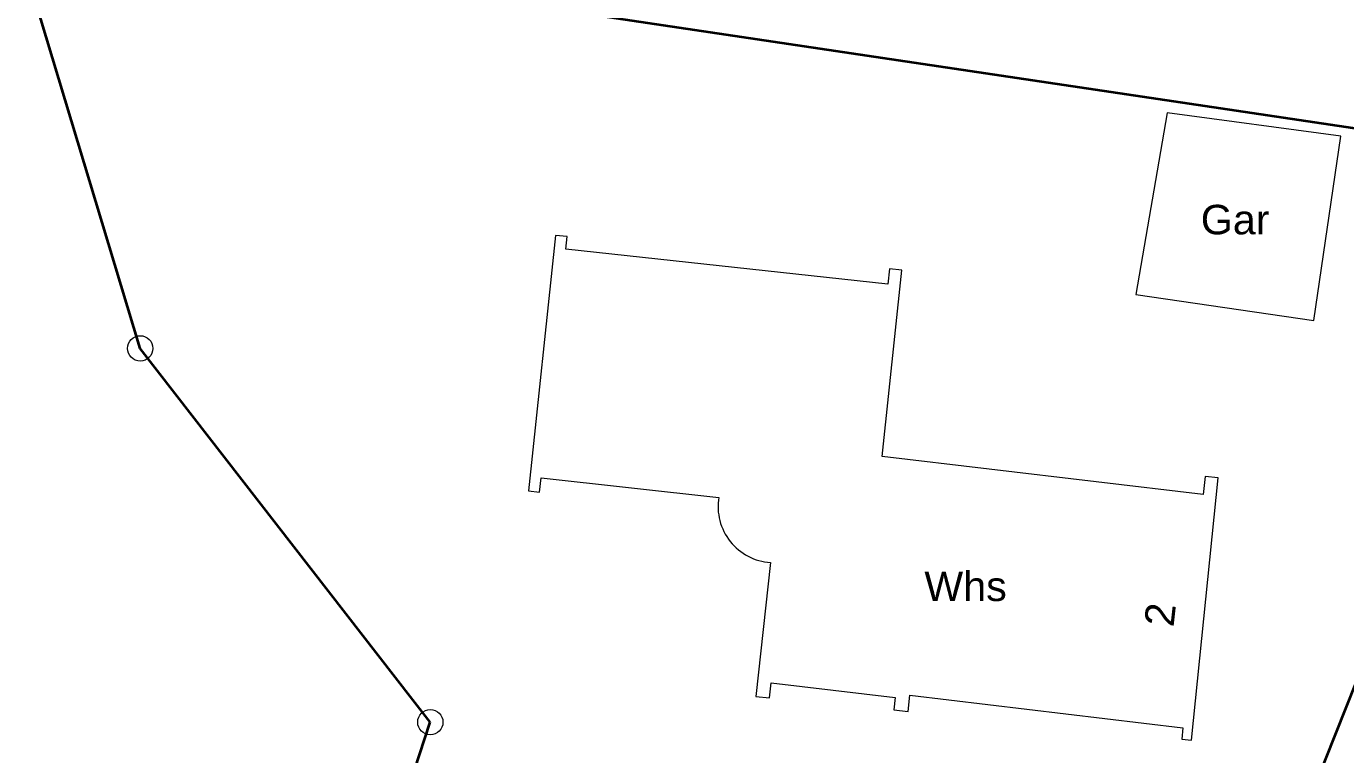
# Model space of a CAD drawing. Header units: metres. Extents: x -3399952 to 118, y -5275341 to 159.
# Drawn here: x 0.58 to 47.53, y 43.22 to 69.14 of the extents above; entities that cross this region are included whole.
import ezdxf

# ---------------------------------------------------------------- set-up
doc = ezdxf.new("R2010")
doc.units = ezdxf.units.M
doc.linetypes.add('1600.2028', pattern=[0])
doc.linetypes.add('1600.2505', pattern=[0])
doc.layers.get('0').update_dxf_attribs({"color": 1, "linetype": 'CONTINUOUS'})
for name, color, linetype, lineweight in [('Flurstücke_Grenzpunkte', 255, 'CONTINUOUS', 0), ('Gebäude', 255, 'CONTINUOUS', 0), ('Lagebezeichnungen', 255, 'CONTINUOUS', 0)]:
    doc.layers.add(name, color=color, linetype=linetype, lineweight=lineweight)
doc.styles.add('Gebäudefunktion (nur BW)', font='Arial.ttf')
doc.styles.add('Sonstiger Text_ Bezeichnung - N 7 380', font='Arial.ttf')

# ---------------------------------------------------------------- blocks, each defined once
blk = doc.blocks.new('Grenzpunkt mit Abmarkung (Marke)')
at = {"color": 0, "lineweight": -2}
blk.add_circle((0, 0), 0.5, dxfattribs=at)

msp = doc.modelspace()

# ---------------------------------------------------------------- linework, layer by layer
at = {"layer": 'Flurstücke_Grenzpunkte', "color": 7, "linetype": '1600.2028', "lineweight": 35}
for p, q in [((55.917, 64.303, -333.749), (1.123, 72.492, -333.749)), ((4.634, 57.677, -333.749), (0.582, 71.112, -333.749)), ((14.958, 44.372, 2.696), (4.634, 57.677, -333.749)), ((43.85, 35.565, 7.807), (48.863, 48.208, -333.749)), ((12.847, 37.96, 1.175), (14.958, 44.372, 2.696))]:
    msp.add_line(p, q, dxfattribs=at)
at = {"layer": 'Gebäude', "color": 7, "linetype": '1600.2505', "lineweight": 18}
for p, q in [((41.18, 66.065, -333.749), (40.07, 59.593, -333.749)), ((47.363, 65.234, -333.749), (41.18, 66.065, -333.749)), ((46.402, 58.672, -333.749), (47.363, 65.234, -333.749)), ((19.41, 61.697, -333.749), (18.45, 52.604, -333.749)), ((19.831, 61.657, -333.749), (19.41, 61.697, -333.749)), ((19.781, 61.207, -333.749), (19.831, 61.657, -333.749)), ((31.236, 59.965, -333.749), (19.781, 61.207, -333.749)), ((31.035, 53.823, -333.749), (31.736, 60.455, -333.749)), ((31.296, 60.505, -333.749), (31.236, 59.965, -333.749)), ((31.736, 60.455, -333.749), (31.296, 60.505, -333.749)), ((40.07, 59.593, -333.749), (46.402, 58.672, -333.749)), ((42.46, 52.481, -333.749), (31.035, 53.823, -333.749)), ((18.84, 52.564, -333.749), (18.9, 53.064, -333.749)), ((18.9, 53.064, -333.749), (25.223, 52.373, -333.749)), ((42.53, 53.121, -333.749), (42.46, 52.481, -333.749)), ((42.991, 53.071, -333.749), (42.53, 53.121, -333.749)), ((18.45, 52.604, -333.749), (18.84, 52.564, -333.749)), ((27.064, 50.052, -333.749), (26.543, 45.291, -333.749)), ((27.033, 45.241, -333.749), (27.093, 45.771, -333.749)), ((27.093, 45.771, -333.749), (31.505, 45.25, -333.749)), ((26.543, 45.291, -333.749), (27.033, 45.241, -333.749)), ((31.505, 45.25, -333.749), (31.455, 44.81, -333.749)), ((31.965, 44.75, -333.749), (32.025, 45.33, -333.749)), ((32.025, 45.33, -333.749), (41.739, 44.168, -333.749)), ((31.455, 44.81, -333.749), (31.965, 44.75, -333.749)), ((41.739, 44.168, -333.749), (41.699, 43.768, -333.749)), ((41.699, 43.768, -333.749), (42.05, 43.728, -333.749))]:
    msp.add_line(p, q, dxfattribs=at)
msp.add_arc((27.199, 52.05, -333.749), 2.002, 170.7019, 266.1325, dxfattribs=at)

# ---------------------------------------------------------------- block references
at = {"layer": 'Flurstücke_Grenzpunkte', "color": 7, "lineweight": 18, "xscale": 0.9, "yscale": 0.9, "zscale": 0.9}
for p in [(4.634, 57.677, -333.749), (14.958, 44.372, 2.696)]:
    msp.add_blockref('Grenzpunkt mit Abmarkung (Marke)', p, dxfattribs=at)

# ---------------------------------------------------------------- texts
at = {"layer": 'Gebäude', "color": 7, "lineweight": 18, "char_height": 1.05, "attachment_point": 5, "rotation": 0.0091, "line_spacing_factor": 0.69, "style": 'Gebäudefunktion (nur BW)', "bg_fill": 2}
for s, insert in [('Gar', (43.601, 62.254, -333.749)), ('Whs', (34.006, 49.201, -333.749))]:
    msp.add_mtext(s, dxfattribs=dict(at, insert=insert))
at = {"layer": 'Lagebezeichnungen', "color": 7, "lineweight": 18, "insert": (40.929, 48.199, -333.749), "char_height": 1.05, "attachment_point": 5, "rotation": 83.6553, "line_spacing_factor": 0.69, "style": 'Sonstiger Text_ Bezeichnung - N 7 380', "bg_fill": 2}
msp.add_mtext('2', dxfattribs=at)

# ---------------------------------------------------------------- next in the draw order: linework, layer by layer
at = {"layer": 'Gebäude', "color": 7, "linetype": '1600.2505', "lineweight": 18}
msp.add_line((42.05, 43.728, -333.749), (42.991, 53.071, -333.749), dxfattribs=at)

doc.saveas('drawing.dxf')
